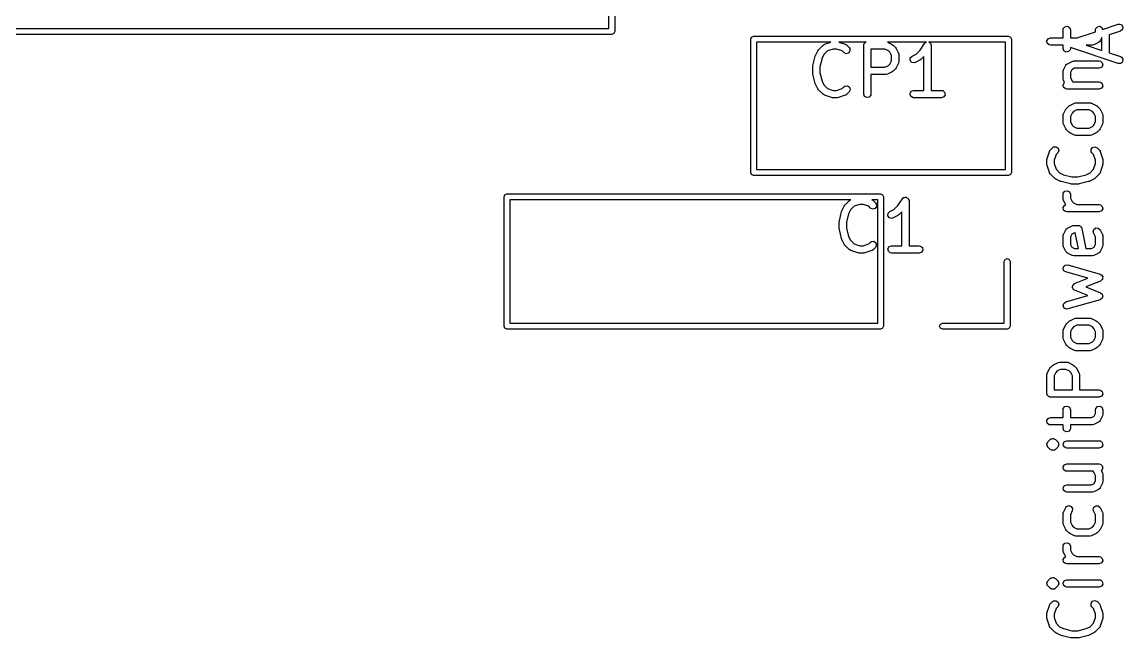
# Model space of a CAD drawing. Extents: x 124.8 to 173.2, y -144.3 to -110.1.
# Drawn here: x 148.08 to 170.71, y -144.29 to -131.63 of the extents above; entities that cross this region are included whole.
import ezdxf

# ---------------------------------------------------------------- set-up
doc = ezdxf.new("R2010")
doc.units = 0
doc.layers.add('BLACK', color=7, linetype='CONTINUOUS')

msp = doc.modelspace()

# ---------------------------------------------------------------- linework, layer by layer
at = {"layer": 'BLACK', "linetype": 'CONTINUOUS'}
for p, q in [((160.14, -131.76), (160.14, -112.08)), ((160.26, -112.02), (160.26, -131.82)), ((170.288, -131.777), (170.609, -131.671)), ((170.609, -131.671), (170.634, -131.667)), ((170.634, -131.667), (170.682, -131.686)), ((170.682, -131.686), (170.707, -131.731)), ((160.2, -131.88), (144.6, -131.88)), ((144.66, -131.76), (160.14, -131.76)), ((160.242, -131.862), (160.2, -131.88)), ((160.26, -131.82), (160.242, -131.862)), ((163.073, -131.938), (163.115, -131.92)), ((163.115, -131.92), (168.355, -131.92)), ((168.355, -131.92), (168.397, -131.938)), ((169.476, -131.788), (169.48, -131.762)), ((169.476, -131.951), (169.476, -131.788)), ((169.48, -131.762), (169.513, -131.723)), ((169.513, -131.723), (169.564, -131.714)), ((169.564, -131.714), (169.608, -131.74)), ((169.608, -131.74), (169.626, -131.788)), ((169.626, -131.788), (169.626, -131.951)), ((169.767, -131.951), (170.142, -131.826)), ((170.142, -131.788), (170.147, -131.762)), ((170.142, -131.826), (170.142, -131.788)), ((170.147, -131.762), (170.18, -131.723)), ((170.18, -131.723), (170.23, -131.714)), ((170.23, -131.714), (170.275, -131.74)), ((170.275, -131.74), (170.288, -131.777)), ((170.656, -131.813), (170.422, -131.891)), ((170.422, -131.891), (170.422, -132.259)), ((170.696, -131.781), (170.656, -131.813)), ((170.707, -131.731), (170.696, -131.781)), ((163.055, -131.98), (163.073, -131.938)), ((163.055, -134.72), (163.055, -131.98)), ((164.703, -132.04), (163.175, -132.04)), ((163.175, -132.04), (163.175, -134.66)), ((164.447, -132.197), (164.542, -132.102)), ((164.542, -132.102), (164.563, -132.087)), ((164.563, -132.087), (164.568, -132.087)), ((164.568, -132.087), (164.571, -132.084)), ((164.571, -132.084), (164.703, -132.04)), ((165.428, -132.04), (164.868, -132.04)), ((164.868, -132.04), (165, -132.084)), ((165, -132.084), (165.022, -132.096)), ((165.022, -132.096), (165.025, -132.1)), ((165.025, -132.1), (165.029, -132.102)), ((165.029, -132.102), (165.076, -132.15)), ((165.076, -132.15), (165.091, -132.171)), ((165.377, -132.107), (165.379, -132.098)), ((165.377, -133.107), (165.377, -132.107)), ((165.378, -132.094), (165.38, -132.091)), ((165.379, -132.098), (165.378, -132.094)), ((165.38, -132.091), (165.382, -132.082)), ((165.382, -132.082), (165.394, -132.067)), ((165.394, -132.067), (165.404, -132.05)), ((165.404, -132.05), (165.41, -132.048)), ((165.41, -132.048), (165.415, -132.042)), ((165.415, -132.042), (165.428, -132.04)), ((166.666, -132.04), (165.864, -132.04)), ((165.864, -132.04), (165.867, -132.04)), ((165.867, -132.04), (165.962, -132.088)), ((165.962, -132.088), (165.98, -132.101)), ((165.98, -132.101), (165.981, -132.102)), ((165.981, -132.102), (166.029, -132.15)), ((166.029, -132.15), (166.042, -132.168)), ((166.537, -132.202), (166.628, -132.066)), ((166.628, -132.066), (166.646, -132.047)), ((166.646, -132.047), (166.65, -132.046)), ((166.65, -132.046), (166.653, -132.042)), ((166.653, -132.042), (166.666, -132.04)), ((166.714, -132.04), (166.722, -132.044)), ((168.295, -132.04), (166.714, -132.04)), ((166.722, -132.044), (166.742, -132.053)), ((166.742, -132.053), (166.744, -132.057)), ((166.744, -132.057), (166.748, -132.059)), ((166.748, -132.059), (166.755, -132.08)), ((166.755, -132.08), (166.765, -132.099)), ((166.765, -132.099), (166.764, -132.103)), ((166.764, -132.103), (166.765, -132.107)), ((166.765, -132.107), (166.765, -133.032)), ((168.295, -134.66), (168.295, -132.04)), ((168.397, -131.938), (168.415, -131.98)), ((168.415, -131.98), (168.415, -134.72)), ((169.144, -132.013), (169.169, -131.969)), ((169.152, -132.064), (169.144, -132.013)), ((169.192, -132.097), (169.152, -132.064)), ((169.169, -131.969), (169.217, -131.951)), ((169.217, -132.101), (169.192, -132.097)), ((169.217, -131.951), (169.476, -131.951)), ((169.476, -132.101), (169.217, -132.101)), ((169.476, -132.169), (169.476, -132.101)), ((169.626, -131.951), (169.767, -131.951)), ((170.609, -132.479), (169.626, -132.152)), ((169.626, -132.152), (169.626, -132.169)), ((170.075, -132.101), (169.948, -132.101)), ((169.948, -132.101), (170.272, -132.209)), ((170.079, -132.1), (170.075, -132.101)), ((170.083, -132.101), (170.079, -132.1)), ((170.108, -132.093), (170.083, -132.101)), ((170.203, -132.046), (170.108, -132.093)), ((170.211, -132.037), (170.203, -132.046)), ((170.221, -132.033), (170.211, -132.037)), ((170.237, -132.012), (170.221, -132.033)), ((170.272, -131.942), (170.237, -132.012)), ((170.272, -132.209), (170.272, -131.942)), ((164.332, -132.518), (164.379, -132.327)), ((164.379, -132.327), (164.385, -132.315)), ((164.385, -132.312), (164.433, -132.217)), ((164.385, -132.315), (164.385, -132.312)), ((164.433, -132.217), (164.446, -132.199)), ((164.446, -132.199), (164.447, -132.197)), ((164.523, -132.372), (164.479, -132.545)), ((164.561, -132.295), (164.523, -132.372)), ((164.635, -132.221), (164.561, -132.295)), ((164.75, -132.182), (164.635, -132.221)), ((164.821, -132.182), (164.75, -132.182)), ((164.935, -132.221), (164.821, -132.182)), ((164.97, -132.256), (164.935, -132.221)), ((165.017, -132.277), (164.97, -132.256)), ((165.066, -132.264), (165.017, -132.277)), ((165.096, -132.222), (165.066, -132.264)), ((165.091, -132.171), (165.096, -132.222)), ((165.527, -132.182), (165.527, -132.556)), ((165.815, -132.182), (165.527, -132.182)), ((165.884, -132.217), (165.815, -132.182)), ((165.914, -132.247), (165.884, -132.217)), ((165.948, -132.316), (165.914, -132.247)), ((165.948, -132.423), (165.948, -132.316)), ((166.042, -132.168), (166.043, -132.169)), ((166.043, -132.169), (166.091, -132.264)), ((166.091, -132.264), (166.098, -132.289)), ((166.098, -132.289), (166.097, -132.294)), ((166.097, -132.294), (166.098, -132.298)), ((166.098, -132.298), (166.098, -132.441)), ((166.333, -132.414), (166.336, -132.363)), ((166.336, -132.363), (166.371, -132.326)), ((166.371, -132.326), (166.455, -132.284)), ((166.455, -132.284), (166.537, -132.202)), ((166.615, -132.336), (166.553, -132.399)), ((166.615, -133.032), (166.615, -132.336)), ((169.493, -132.217), (169.476, -132.169)), ((169.538, -132.243), (169.493, -132.217)), ((169.588, -132.234), (169.538, -132.243)), ((169.621, -132.195), (169.588, -132.234)), ((169.626, -132.169), (169.621, -132.195)), ((170.422, -132.259), (170.656, -132.337)), ((170.656, -132.337), (170.679, -132.35)), ((170.679, -132.35), (170.706, -132.393)), ((164.329, -132.536), (164.332, -132.521)), ((164.329, -132.679), (164.329, -132.536)), ((164.332, -132.521), (164.332, -132.518)), ((164.479, -132.545), (164.479, -132.67)), ((165.527, -132.556), (165.815, -132.556)), ((165.815, -132.556), (165.884, -132.522)), ((165.884, -132.522), (165.914, -132.492)), ((165.914, -132.492), (165.948, -132.423)), ((166.029, -132.589), (165.981, -132.637)), ((166.03, -132.588), (166.029, -132.589)), ((166.043, -132.569), (166.03, -132.588)), ((166.091, -132.474), (166.043, -132.569)), ((166.094, -132.466), (166.091, -132.47)), ((166.091, -132.47), (166.091, -132.474)), ((166.098, -132.441), (166.094, -132.466)), ((166.363, -132.456), (166.333, -132.414)), ((166.413, -132.468), (166.363, -132.456)), ((166.438, -132.46), (166.413, -132.468)), ((166.533, -132.413), (166.438, -132.46)), ((166.534, -132.411), (166.533, -132.413)), ((166.553, -132.399), (166.534, -132.411)), ((169.484, -132.612), (169.531, -132.516)), ((169.531, -132.516), (169.547, -132.496)), ((169.547, -132.496), (169.557, -132.491)), ((169.557, -132.491), (169.565, -132.483)), ((169.565, -132.483), (169.66, -132.435)), ((169.654, -132.606), (169.626, -132.663)), ((169.711, -132.577), (169.654, -132.606)), ((169.66, -132.435), (169.685, -132.428)), ((169.685, -132.428), (169.689, -132.429)), ((169.689, -132.429), (169.694, -132.427)), ((169.694, -132.427), (170.217, -132.427)), ((170.217, -132.577), (169.711, -132.577)), ((170.217, -132.427), (170.243, -132.432)), ((170.266, -132.56), (170.217, -132.577)), ((170.243, -132.432), (170.282, -132.465)), ((170.291, -132.515), (170.266, -132.56)), ((170.282, -132.465), (170.291, -132.515)), ((170.66, -132.478), (170.609, -132.479)), ((170.698, -132.444), (170.66, -132.478)), ((170.706, -132.393), (170.698, -132.444)), ((164.331, -132.682), (164.329, -132.679)), ((164.332, -132.697), (164.331, -132.682)), ((164.379, -132.887), (164.332, -132.697)), ((164.479, -132.67), (164.523, -132.843)), ((165.833, -132.706), (165.527, -132.706)), ((165.527, -132.706), (165.527, -133.107)), ((165.837, -132.705), (165.833, -132.706)), ((165.842, -132.706), (165.837, -132.705)), ((165.867, -132.698), (165.842, -132.706)), ((165.962, -132.651), (165.867, -132.698)), ((165.963, -132.649), (165.962, -132.651)), ((165.981, -132.637), (165.963, -132.649)), ((169.476, -132.645), (169.48, -132.62)), ((169.476, -132.788), (169.476, -132.645)), ((169.477, -132.792), (169.476, -132.788)), ((169.476, -132.797), (169.477, -132.792)), ((169.484, -132.822), (169.476, -132.797)), ((169.48, -132.62), (169.483, -132.616)), ((169.483, -132.616), (169.484, -132.612)), ((169.508, -132.871), (169.484, -132.822)), ((169.626, -132.663), (169.626, -132.77)), ((169.626, -132.77), (169.66, -132.839)), ((164.381, -132.89), (164.379, -132.887)), ((164.385, -132.903), (164.381, -132.89)), ((164.433, -132.998), (164.385, -132.903)), ((164.434, -132.999), (164.433, -132.998)), ((164.447, -133.018), (164.434, -132.999)), ((164.542, -133.113), (164.447, -133.018)), ((164.523, -132.843), (164.561, -132.92)), ((164.561, -132.92), (164.635, -132.994)), ((164.635, -132.994), (164.75, -133.032)), ((164.75, -133.032), (164.821, -133.032)), ((164.821, -133.032), (164.935, -132.994)), ((164.935, -132.994), (164.97, -132.959)), ((164.97, -132.959), (164.992, -132.944)), ((164.992, -132.944), (165.043, -132.94)), ((165.043, -132.94), (165.085, -132.969)), ((165.098, -133.019), (165.076, -133.065)), ((165.085, -132.969), (165.098, -133.019)), ((166.331, -133.094), (166.356, -133.05)), ((166.356, -133.05), (166.404, -133.032)), ((166.404, -133.032), (166.615, -133.032)), ((166.765, -133.032), (166.976, -133.032)), ((166.976, -133.032), (167.001, -133.037)), ((167.001, -133.037), (167.041, -133.07)), ((169.477, -132.918), (169.503, -132.873)), ((169.486, -132.968), (169.477, -132.918)), ((169.525, -133.001), (169.486, -132.968)), ((169.503, -132.873), (169.508, -132.871)), ((169.551, -133.006), (169.525, -133.001)), ((170.217, -133.006), (169.551, -133.006)), ((169.66, -132.839), (169.677, -132.856)), ((169.677, -132.856), (170.217, -132.856)), ((170.217, -132.856), (170.243, -132.86)), ((170.266, -132.988), (170.217, -133.006)), ((170.243, -132.86), (170.282, -132.893)), ((170.291, -132.944), (170.266, -132.988)), ((170.282, -132.893), (170.291, -132.944)), ((164.546, -133.115), (164.542, -133.113)), ((164.548, -133.119), (164.546, -133.115)), ((164.571, -133.131), (164.548, -133.119)), ((164.714, -133.179), (164.571, -133.131)), ((164.716, -133.178), (164.714, -133.179)), ((164.738, -133.182), (164.716, -133.178)), ((164.833, -133.182), (164.738, -133.182)), ((164.835, -133.182), (164.833, -133.182)), ((164.857, -133.179), (164.835, -133.182)), ((165, -133.131), (164.857, -133.179)), ((165.003, -133.128), (165, -133.131)), ((165.008, -133.128), (165.003, -133.128)), ((165.029, -133.113), (165.008, -133.128)), ((165.076, -133.065), (165.029, -133.113)), ((165.395, -133.156), (165.377, -133.107)), ((165.439, -133.181), (165.395, -133.156)), ((165.49, -133.172), (165.439, -133.181)), ((165.522, -133.133), (165.49, -133.172)), ((165.527, -133.107), (165.522, -133.133)), ((166.339, -133.145), (166.331, -133.094)), ((166.379, -133.178), (166.339, -133.145)), ((166.404, -133.182), (166.379, -133.178)), ((166.976, -133.182), (166.404, -133.182)), ((167.024, -133.165), (166.976, -133.182)), ((167.05, -133.12), (167.024, -133.165)), ((167.041, -133.07), (167.05, -133.12)), ((169.708, -133.292), (169.733, -133.285)), ((169.733, -133.285), (169.737, -133.286)), ((169.737, -133.286), (169.741, -133.285)), ((169.741, -133.285), (170.027, -133.285)), ((170.027, -133.285), (170.053, -133.289)), ((169.484, -133.516), (169.531, -133.421)), ((169.531, -133.421), (169.545, -133.403)), ((169.545, -133.402), (169.593, -133.354)), ((169.545, -133.403), (169.545, -133.402)), ((169.593, -133.354), (169.611, -133.341)), ((169.611, -133.341), (169.612, -133.34)), ((169.612, -133.34), (169.708, -133.292)), ((169.66, -133.499), (169.626, -133.568)), ((169.69, -133.469), (169.66, -133.499)), ((169.759, -133.435), (169.69, -133.469)), ((170.009, -133.435), (169.759, -133.435)), ((170.078, -133.469), (170.009, -133.435)), ((170.053, -133.289), (170.056, -133.292)), ((170.056, -133.292), (170.06, -133.292)), ((170.06, -133.292), (170.156, -133.34)), ((170.108, -133.499), (170.078, -133.469)), ((170.142, -133.568), (170.108, -133.499)), ((170.156, -133.34), (170.174, -133.353)), ((170.174, -133.353), (170.175, -133.354)), ((170.175, -133.354), (170.223, -133.402)), ((170.223, -133.402), (170.236, -133.42)), ((170.236, -133.42), (170.237, -133.421)), ((170.237, -133.421), (170.284, -133.516)), ((169.476, -133.55), (169.48, -133.524)), ((169.476, -133.693), (169.476, -133.55)), ((169.477, -133.697), (169.476, -133.693)), ((169.476, -133.701), (169.477, -133.697)), ((169.484, -133.726), (169.476, -133.701)), ((169.48, -133.524), (169.483, -133.521)), ((169.483, -133.521), (169.484, -133.516)), ((169.531, -133.822), (169.484, -133.726)), ((169.626, -133.568), (169.626, -133.675)), ((169.626, -133.675), (169.66, -133.744)), ((170.108, -133.744), (170.142, -133.675)), ((170.142, -133.675), (170.142, -133.568)), ((170.284, -133.726), (170.237, -133.822)), ((170.284, -133.516), (170.292, -133.541)), ((170.285, -133.722), (170.284, -133.726)), ((170.288, -133.719), (170.285, -133.722)), ((170.292, -133.693), (170.288, -133.719)), ((170.292, -133.541), (170.291, -133.546)), ((170.291, -133.546), (170.292, -133.55)), ((170.292, -133.55), (170.292, -133.693)), ((169.532, -133.823), (169.531, -133.822)), ((169.545, -133.841), (169.532, -133.823)), ((169.593, -133.889), (169.545, -133.841)), ((169.594, -133.889), (169.593, -133.889)), ((169.612, -133.903), (169.594, -133.889)), ((169.708, -133.95), (169.612, -133.903)), ((169.66, -133.744), (169.69, -133.774)), ((169.69, -133.774), (169.759, -133.808)), ((169.712, -133.951), (169.708, -133.95)), ((169.716, -133.954), (169.712, -133.951)), ((169.741, -133.958), (169.716, -133.954)), ((170.027, -133.958), (169.741, -133.958)), ((169.759, -133.808), (170.009, -133.808)), ((170.009, -133.808), (170.078, -133.774)), ((170.031, -133.957), (170.027, -133.958)), ((170.035, -133.958), (170.031, -133.957)), ((170.06, -133.95), (170.035, -133.958)), ((170.156, -133.903), (170.06, -133.95)), ((170.078, -133.774), (170.108, -133.744)), ((170.157, -133.902), (170.156, -133.903)), ((170.175, -133.889), (170.157, -133.902)), ((170.223, -133.841), (170.175, -133.889)), ((170.237, -133.822), (170.223, -133.84)), ((170.223, -133.84), (170.223, -133.841)), ((169.281, -134.196), (169.332, -134.192)), ((169.332, -134.192), (169.374, -134.221)), ((170.079, -134.203), (170.129, -134.19)), ((170.129, -134.19), (170.175, -134.211)), ((169.146, -134.431), (169.194, -134.288)), ((169.194, -134.288), (169.206, -134.265)), ((169.206, -134.265), (169.21, -134.263)), ((169.21, -134.263), (169.212, -134.259)), ((169.212, -134.259), (169.26, -134.211)), ((169.26, -134.211), (169.281, -134.196)), ((169.331, -134.352), (169.292, -134.467)), ((169.366, -134.317), (169.331, -134.352)), ((169.387, -134.271), (169.366, -134.317)), ((169.374, -134.221), (169.387, -134.271)), ((170.05, -134.245), (170.079, -134.203)), ((170.054, -134.296), (170.05, -134.245)), ((170.069, -134.317), (170.054, -134.296)), ((170.104, -134.352), (170.069, -134.317)), ((170.142, -134.467), (170.104, -134.352)), ((170.175, -134.211), (170.223, -134.259)), ((170.223, -134.259), (170.238, -134.28)), ((170.238, -134.28), (170.238, -134.285)), ((170.238, -134.285), (170.241, -134.288)), ((170.241, -134.288), (170.289, -134.431)), ((169.142, -134.455), (169.146, -134.433)), ((169.142, -134.55), (169.142, -134.455)), ((169.143, -134.552), (169.142, -134.55)), ((169.146, -134.574), (169.143, -134.552)), ((169.146, -134.433), (169.146, -134.431)), ((169.194, -134.717), (169.146, -134.574)), ((169.292, -134.467), (169.292, -134.538)), ((169.292, -134.538), (169.331, -134.652)), ((170.104, -134.652), (170.142, -134.538)), ((170.142, -134.538), (170.142, -134.467)), ((170.289, -134.574), (170.241, -134.717)), ((170.292, -134.55), (170.288, -134.572)), ((170.288, -134.572), (170.289, -134.574)), ((170.289, -134.431), (170.292, -134.453)), ((170.292, -134.453), (170.292, -134.455)), ((170.292, -134.455), (170.292, -134.55)), ((163.073, -134.762), (163.055, -134.72)), ((163.115, -134.78), (163.073, -134.762)), ((168.355, -134.78), (163.115, -134.78)), ((163.175, -134.66), (168.295, -134.66)), ((168.397, -134.762), (168.355, -134.78)), ((168.415, -134.72), (168.397, -134.762)), ((169.197, -134.72), (169.194, -134.717)), ((169.197, -134.725), (169.197, -134.72)), ((169.212, -134.746), (169.197, -134.725)), ((169.307, -134.841), (169.212, -134.746)), ((169.309, -134.842), (169.307, -134.841)), ((169.327, -134.855), (169.309, -134.842)), ((169.422, -134.903), (169.327, -134.855)), ((169.331, -134.652), (169.405, -134.726)), ((169.405, -134.726), (169.482, -134.765)), ((169.482, -134.765), (169.655, -134.808)), ((169.655, -134.808), (169.78, -134.808)), ((169.78, -134.808), (169.953, -134.765)), ((169.953, -134.765), (170.03, -134.726)), ((170.108, -134.855), (170.013, -134.903)), ((170.03, -134.726), (170.104, -134.652)), ((170.109, -134.854), (170.108, -134.855)), ((170.128, -134.841), (170.109, -134.854)), ((170.223, -134.746), (170.128, -134.841)), ((170.225, -134.742), (170.223, -134.746)), ((170.229, -134.739), (170.225, -134.742)), ((170.241, -134.717), (170.229, -134.739)), ((169.425, -134.903), (169.422, -134.903)), ((169.437, -134.908), (169.425, -134.903)), ((169.628, -134.956), (169.437, -134.908)), ((169.513, -135.104), (169.564, -135.095)), ((169.564, -135.095), (169.608, -135.121)), ((169.631, -134.956), (169.628, -134.956)), ((169.646, -134.958), (169.631, -134.956)), ((169.789, -134.958), (169.646, -134.958)), ((169.792, -134.957), (169.789, -134.958)), ((169.807, -134.956), (169.792, -134.957)), ((169.997, -134.908), (169.807, -134.956)), ((170, -134.906), (169.997, -134.908)), ((170.013, -134.903), (170, -134.906)), ((157.985, -135.22), (158.003, -135.178)), ((157.985, -137.88), (157.985, -135.22)), ((158.003, -135.178), (158.045, -135.16)), ((158.045, -135.16), (165.725, -135.16)), ((165.115, -135.28), (158.105, -135.28)), ((158.105, -135.28), (158.105, -137.82)), ((164.991, -135.392), (165.087, -135.297)), ((165.087, -135.297), (165.108, -135.282)), ((165.108, -135.282), (165.113, -135.282)), ((165.113, -135.282), (165.115, -135.28)), ((165.547, -135.28), (165.567, -135.291)), ((165.665, -135.28), (165.547, -135.28)), ((165.567, -135.291), (165.57, -135.295)), ((165.57, -135.295), (165.574, -135.297)), ((165.574, -135.297), (165.621, -135.345)), ((165.665, -137.82), (165.665, -135.28)), ((165.725, -135.16), (165.767, -135.178)), ((165.767, -135.178), (165.785, -135.22)), ((165.785, -135.22), (165.785, -137.88)), ((166.081, -135.397), (166.173, -135.261)), ((166.173, -135.261), (166.191, -135.242)), ((166.191, -135.242), (166.195, -135.241)), ((166.195, -135.241), (166.197, -135.237)), ((166.197, -135.237), (166.219, -135.234)), ((166.219, -135.234), (166.24, -135.228)), ((166.24, -135.228), (166.244, -135.229)), ((166.244, -135.229), (166.248, -135.229)), ((166.248, -135.229), (166.267, -135.239)), ((166.267, -135.239), (166.287, -135.248)), ((166.287, -135.248), (166.289, -135.252)), ((166.289, -135.252), (166.292, -135.254)), ((166.292, -135.254), (166.3, -135.275)), ((166.3, -135.275), (166.31, -135.294)), ((166.31, -135.294), (166.309, -135.298)), ((166.309, -135.298), (166.31, -135.302)), ((166.31, -135.302), (166.31, -136.227)), ((169.476, -135.169), (169.48, -135.143)), ((169.476, -135.264), (169.476, -135.169)), ((169.477, -135.268), (169.476, -135.264)), ((169.476, -135.273), (169.477, -135.268)), ((169.484, -135.298), (169.476, -135.273)), ((169.48, -135.143), (169.513, -135.104)), ((169.529, -135.388), (169.484, -135.298)), ((169.608, -135.121), (169.626, -135.169)), ((169.626, -135.169), (169.626, -135.247)), ((169.626, -135.247), (169.66, -135.315)), ((169.66, -135.315), (169.69, -135.346)), ((164.877, -135.713), (164.924, -135.522)), ((164.924, -135.522), (164.929, -135.51)), ((164.929, -135.51), (164.93, -135.507)), ((164.93, -135.507), (164.977, -135.412)), ((164.977, -135.412), (164.991, -135.394)), ((164.991, -135.394), (164.991, -135.392)), ((165.106, -135.49), (165.068, -135.567)), ((165.18, -135.416), (165.106, -135.49)), ((165.295, -135.377), (165.18, -135.416)), ((165.366, -135.377), (165.295, -135.377)), ((165.48, -135.416), (165.366, -135.377)), ((165.515, -135.451), (165.48, -135.416)), ((165.562, -135.472), (165.515, -135.451)), ((165.611, -135.459), (165.562, -135.472)), ((165.641, -135.417), (165.611, -135.459)), ((165.621, -135.345), (165.636, -135.366)), ((165.636, -135.366), (165.641, -135.417)), ((165.88, -135.558), (165.916, -135.521)), ((165.916, -135.521), (166, -135.479)), ((166, -135.479), (166.081, -135.397)), ((166.16, -135.531), (166.098, -135.594)), ((166.16, -136.227), (166.16, -135.531)), ((169.477, -135.442), (169.503, -135.397)), ((169.486, -135.492), (169.477, -135.442)), ((169.525, -135.525), (169.486, -135.492)), ((169.503, -135.397), (169.529, -135.388)), ((169.551, -135.53), (169.525, -135.525)), ((170.217, -135.53), (169.551, -135.53)), ((169.69, -135.346), (169.759, -135.38)), ((169.759, -135.38), (170.217, -135.38)), ((170.217, -135.38), (170.243, -135.384)), ((170.266, -135.512), (170.217, -135.53)), ((170.243, -135.384), (170.282, -135.417)), ((170.291, -135.468), (170.266, -135.512)), ((170.282, -135.417), (170.291, -135.468)), ((164.874, -135.731), (164.877, -135.716)), ((164.874, -135.874), (164.874, -135.731)), ((164.877, -135.716), (164.877, -135.713)), ((165.068, -135.567), (165.024, -135.74)), ((165.024, -135.74), (165.024, -135.865)), ((165.877, -135.609), (165.88, -135.558)), ((165.908, -135.651), (165.877, -135.609)), ((165.958, -135.663), (165.908, -135.651)), ((165.983, -135.655), (165.958, -135.663)), ((166.078, -135.608), (165.983, -135.655)), ((166.079, -135.606), (166.078, -135.608)), ((166.098, -135.594), (166.079, -135.606)), ((164.875, -135.877), (164.874, -135.874)), ((164.877, -135.892), (164.875, -135.877)), ((164.924, -136.082), (164.877, -135.892)), ((165.024, -135.865), (165.068, -136.038)), ((169.476, -136.026), (169.48, -136.001)), ((169.48, -136.001), (169.483, -135.997)), ((169.483, -135.997), (169.484, -135.993)), ((169.484, -135.993), (169.531, -135.897)), ((169.531, -135.897), (169.547, -135.876)), ((169.547, -135.876), (169.557, -135.872)), ((169.557, -135.872), (169.565, -135.864)), ((169.565, -135.864), (169.66, -135.816)), ((169.654, -135.987), (169.626, -136.044)), ((169.711, -135.958), (169.654, -135.987)), ((169.66, -135.816), (169.685, -135.809)), ((169.685, -135.809), (169.689, -135.81)), ((169.689, -135.81), (169.694, -135.808)), ((169.694, -135.808), (169.789, -135.808)), ((169.727, -135.958), (169.711, -135.958)), ((169.793, -136.285), (169.727, -135.958)), ((169.789, -135.808), (169.814, -135.813)), ((169.814, -135.813), (169.824, -135.821)), ((169.824, -135.821), (169.836, -135.825)), ((169.836, -135.825), (169.843, -135.837)), ((169.843, -135.837), (169.854, -135.846)), ((169.854, -135.846), (169.856, -135.858)), ((169.856, -135.858), (169.862, -135.869)), ((169.862, -135.869), (169.946, -136.285)), ((170.095, -135.94), (170.107, -135.89)), ((170.103, -135.964), (170.095, -135.94)), ((170.142, -136.044), (170.103, -135.964)), ((170.107, -135.89), (170.148, -135.859)), ((170.148, -135.859), (170.2, -135.862)), ((170.2, -135.862), (170.237, -135.897)), ((170.237, -135.897), (170.284, -135.993)), ((170.284, -135.993), (170.292, -136.018)), ((164.926, -136.085), (164.924, -136.082)), ((164.93, -136.098), (164.926, -136.085)), ((164.977, -136.193), (164.93, -136.098)), ((164.979, -136.194), (164.977, -136.193)), ((164.991, -136.213), (164.979, -136.194)), ((165.087, -136.308), (164.991, -136.213)), ((165.068, -136.038), (165.106, -136.115)), ((165.106, -136.115), (165.18, -136.189)), ((165.18, -136.189), (165.295, -136.227)), ((165.295, -136.227), (165.366, -136.227)), ((165.366, -136.227), (165.48, -136.189)), ((165.48, -136.189), (165.515, -136.154)), ((165.515, -136.154), (165.537, -136.139)), ((165.537, -136.139), (165.588, -136.135)), ((165.588, -136.135), (165.63, -136.164)), ((165.643, -136.214), (165.621, -136.26)), ((165.63, -136.164), (165.643, -136.214)), ((165.901, -136.245), (165.949, -136.227)), ((165.949, -136.227), (166.16, -136.227)), ((166.31, -136.227), (166.521, -136.227)), ((166.521, -136.227), (166.546, -136.232)), ((169.476, -136.217), (169.476, -136.026)), ((169.477, -136.221), (169.476, -136.217)), ((169.476, -136.225), (169.477, -136.221)), ((169.484, -136.25), (169.476, -136.225)), ((169.626, -136.044), (169.626, -136.199)), ((169.626, -136.199), (169.654, -136.256)), ((170.114, -136.256), (170.142, -136.199)), ((170.142, -136.199), (170.142, -136.044)), ((170.292, -136.217), (170.288, -136.242)), ((170.292, -136.018), (170.291, -136.022)), ((170.291, -136.022), (170.292, -136.026)), ((170.292, -136.026), (170.292, -136.217)), ((165.091, -136.31), (165.087, -136.308)), ((165.093, -136.314), (165.091, -136.31)), ((165.116, -136.326), (165.093, -136.314)), ((165.259, -136.374), (165.116, -136.326)), ((165.261, -136.373), (165.259, -136.374)), ((165.283, -136.377), (165.261, -136.373)), ((165.378, -136.377), (165.283, -136.377)), ((165.379, -136.377), (165.378, -136.377)), ((165.402, -136.374), (165.379, -136.377)), ((165.544, -136.326), (165.402, -136.374)), ((165.548, -136.323), (165.544, -136.326)), ((165.552, -136.323), (165.548, -136.323)), ((165.574, -136.308), (165.552, -136.323)), ((165.621, -136.26), (165.574, -136.308)), ((165.875, -136.289), (165.901, -136.245)), ((165.884, -136.34), (165.875, -136.289)), ((165.924, -136.373), (165.884, -136.34)), ((165.949, -136.377), (165.924, -136.373)), ((166.521, -136.377), (165.949, -136.377)), ((166.569, -136.36), (166.521, -136.377)), ((166.546, -136.232), (166.586, -136.265)), ((166.595, -136.315), (166.569, -136.36)), ((166.586, -136.265), (166.595, -136.315)), ((169.531, -136.345), (169.484, -136.25)), ((169.539, -136.353), (169.531, -136.345)), ((169.544, -136.363), (169.539, -136.353)), ((169.565, -136.379), (169.544, -136.363)), ((169.66, -136.427), (169.565, -136.379)), ((169.654, -136.256), (169.711, -136.285)), ((169.664, -136.427), (169.66, -136.427)), ((169.668, -136.43), (169.664, -136.427)), ((169.694, -136.435), (169.668, -136.43)), ((170.075, -136.435), (169.694, -136.435)), ((169.711, -136.285), (169.793, -136.285)), ((169.946, -136.285), (170.057, -136.285)), ((170.057, -136.285), (170.114, -136.256)), ((170.079, -136.433), (170.075, -136.435)), ((170.083, -136.434), (170.079, -136.433)), ((170.108, -136.427), (170.083, -136.434)), ((170.203, -136.379), (170.108, -136.427)), ((170.211, -136.371), (170.203, -136.379)), ((170.221, -136.366), (170.211, -136.371)), ((170.237, -136.345), (170.221, -136.366)), ((170.284, -136.25), (170.237, -136.345)), ((170.285, -136.246), (170.284, -136.25)), ((170.288, -136.242), (170.285, -136.246)), ((168.265, -136.55), (168.283, -136.508)), ((168.265, -137.82), (168.265, -136.55)), ((168.283, -136.508), (168.325, -136.49)), ((168.325, -136.49), (168.367, -136.508)), ((168.367, -136.508), (168.385, -136.55)), ((168.385, -136.55), (168.385, -137.88)), ((169.478, -136.711), (169.483, -136.66)), ((169.483, -136.66), (169.52, -136.624)), ((169.52, -136.624), (169.571, -136.621)), ((169.571, -136.621), (170.238, -136.811)), ((169.507, -136.754), (169.478, -136.711)), ((169.53, -136.765), (169.507, -136.754)), ((169.986, -136.895), (169.53, -136.765)), ((169.713, -137.004), (169.986, -136.895)), ((170.238, -136.811), (170.261, -136.823)), ((170.261, -136.823), (170.262, -136.824)), ((170.262, -136.824), (170.264, -136.824)), ((170.264, -136.824), (170.277, -136.845)), ((170.277, -136.845), (170.29, -136.865)), ((170.287, -136.892), (170.285, -136.916)), ((170.291, -136.868), (170.287, -136.892)), ((170.29, -136.865), (170.29, -136.867)), ((170.29, -136.867), (170.291, -136.868)), ((169.667, -137.085), (169.672, -137.062)), ((169.668, -137.087), (169.667, -137.085)), ((169.668, -137.089), (169.668, -137.087)), ((169.68, -137.109), (169.668, -137.089)), ((169.672, -137.062), (169.675, -137.038)), ((169.675, -137.038), (169.677, -137.037)), ((169.677, -137.034), (169.696, -137.02)), ((169.677, -137.037), (169.677, -137.034)), ((169.691, -137.13), (169.68, -137.109)), ((169.694, -137.131), (169.691, -137.13)), ((169.695, -137.133), (169.694, -137.131)), ((169.698, -137.134), (169.695, -137.133)), ((169.696, -137.02), (169.713, -137.004)), ((169.713, -137.143), (169.698, -137.134)), ((170.245, -136.953), (169.943, -137.074)), ((169.943, -137.074), (170.245, -137.195)), ((170.246, -136.952), (170.245, -136.953)), ((170.248, -136.952), (170.246, -136.952)), ((170.265, -136.935), (170.248, -136.952)), ((170.283, -136.919), (170.265, -136.935)), ((170.284, -136.917), (170.283, -136.919)), ((170.285, -136.916), (170.284, -136.917)), ((169.53, -137.383), (169.986, -137.252)), ((170.238, -137.336), (169.571, -137.527)), ((169.986, -137.252), (169.713, -137.143)), ((170.239, -137.335), (170.238, -137.336)), ((170.241, -137.336), (170.239, -137.335)), ((170.26, -137.321), (170.241, -137.336)), ((170.245, -137.195), (170.267, -137.208)), ((170.28, -137.306), (170.26, -137.321)), ((170.267, -137.208), (170.268, -137.21)), ((170.268, -137.21), (170.27, -137.21)), ((170.27, -137.21), (170.28, -137.232)), ((170.28, -137.232), (170.292, -137.254)), ((170.281, -137.304), (170.28, -137.305)), ((170.28, -137.305), (170.28, -137.306)), ((170.286, -137.28), (170.281, -137.304)), ((170.292, -137.257), (170.286, -137.28)), ((170.292, -137.254), (170.291, -137.255)), ((170.291, -137.255), (170.292, -137.257)), ((169.476, -137.463), (169.489, -137.413)), ((169.499, -137.509), (169.476, -137.463)), ((169.489, -137.413), (169.53, -137.383)), ((169.545, -137.53), (169.499, -137.509)), ((169.571, -137.527), (169.545, -137.53)), ((169.545, -137.83), (169.593, -137.783)), ((169.593, -137.783), (169.611, -137.77)), ((169.611, -137.77), (169.612, -137.769)), ((169.612, -137.769), (169.708, -137.721)), ((169.708, -137.721), (169.733, -137.714)), ((169.733, -137.714), (169.737, -137.715)), ((169.737, -137.715), (169.741, -137.713)), ((169.741, -137.713), (170.027, -137.713)), ((170.027, -137.713), (170.053, -137.718)), ((170.053, -137.718), (170.056, -137.72)), ((170.056, -137.72), (170.06, -137.721)), ((170.06, -137.721), (170.156, -137.769)), ((170.156, -137.769), (170.174, -137.782)), ((170.174, -137.782), (170.175, -137.783)), ((170.175, -137.783), (170.223, -137.83)), ((158.003, -137.922), (157.985, -137.88)), ((158.045, -137.94), (158.003, -137.922)), ((165.725, -137.94), (158.045, -137.94)), ((158.105, -137.82), (165.665, -137.82)), ((165.767, -137.922), (165.725, -137.94)), ((165.785, -137.88), (165.767, -137.922)), ((166.935, -137.88), (166.953, -137.838)), ((166.953, -137.922), (166.935, -137.88)), ((166.953, -137.838), (166.995, -137.82)), ((166.995, -137.94), (166.953, -137.922)), ((166.995, -137.82), (168.265, -137.82)), ((168.325, -137.94), (166.995, -137.94)), ((168.367, -137.922), (168.325, -137.94)), ((168.385, -137.88), (168.367, -137.922)), ((169.476, -137.979), (169.48, -137.953)), ((169.476, -138.121), (169.476, -137.979)), ((169.48, -137.953), (169.483, -137.949)), ((169.483, -137.949), (169.484, -137.945)), ((169.484, -137.945), (169.531, -137.85)), ((169.531, -137.85), (169.545, -137.832)), ((169.545, -137.832), (169.545, -137.83)), ((169.66, -137.928), (169.626, -137.996)), ((169.626, -137.996), (169.626, -138.104)), ((169.69, -137.897), (169.66, -137.928)), ((169.759, -137.863), (169.69, -137.897)), ((170.009, -137.863), (169.759, -137.863)), ((170.078, -137.897), (170.009, -137.863)), ((170.108, -137.928), (170.078, -137.897)), ((170.142, -137.996), (170.108, -137.928)), ((170.142, -138.104), (170.142, -137.996)), ((170.223, -137.83), (170.236, -137.849)), ((170.236, -137.849), (170.237, -137.85)), ((170.237, -137.85), (170.284, -137.945)), ((170.284, -137.945), (170.292, -137.97)), ((170.292, -137.97), (170.291, -137.974)), ((170.291, -137.974), (170.292, -137.979)), ((170.292, -137.979), (170.292, -138.121)), ((169.477, -138.126), (169.476, -138.121)), ((169.476, -138.13), (169.477, -138.126)), ((169.484, -138.155), (169.476, -138.13)), ((169.531, -138.25), (169.484, -138.155)), ((169.532, -138.251), (169.531, -138.25)), ((169.545, -138.27), (169.532, -138.251)), ((169.626, -138.104), (169.66, -138.172)), ((169.66, -138.172), (169.69, -138.203)), ((169.69, -138.203), (169.759, -138.237)), ((169.759, -138.237), (170.009, -138.237)), ((170.009, -138.237), (170.078, -138.203)), ((170.078, -138.203), (170.108, -138.172)), ((170.108, -138.172), (170.142, -138.104)), ((170.237, -138.25), (170.223, -138.268)), ((170.284, -138.155), (170.237, -138.25)), ((170.285, -138.151), (170.284, -138.155)), ((170.288, -138.147), (170.285, -138.151)), ((170.292, -138.121), (170.288, -138.147)), ((169.593, -138.317), (169.545, -138.27)), ((169.594, -138.318), (169.593, -138.317)), ((169.612, -138.331), (169.594, -138.318)), ((169.708, -138.379), (169.612, -138.331)), ((169.712, -138.379), (169.708, -138.379)), ((169.716, -138.382), (169.712, -138.379)), ((169.741, -138.387), (169.716, -138.382)), ((170.027, -138.387), (169.741, -138.387)), ((170.031, -138.385), (170.027, -138.387)), ((170.035, -138.386), (170.031, -138.385)), ((170.06, -138.379), (170.035, -138.386)), ((170.156, -138.331), (170.06, -138.379)), ((170.157, -138.33), (170.156, -138.331)), ((170.175, -138.317), (170.157, -138.33)), ((170.223, -138.27), (170.175, -138.317)), ((170.223, -138.268), (170.223, -138.27)), ((169.212, -138.735), (169.26, -138.687)), ((169.26, -138.687), (169.278, -138.675)), ((169.278, -138.675), (169.279, -138.673)), ((169.279, -138.673), (169.374, -138.626)), ((169.374, -138.626), (169.399, -138.618)), ((169.399, -138.618), (169.404, -138.619)), ((169.404, -138.619), (169.408, -138.618)), ((169.408, -138.618), (169.551, -138.618)), ((169.551, -138.618), (169.576, -138.622)), ((169.576, -138.622), (169.58, -138.625)), ((169.58, -138.625), (169.584, -138.626)), ((169.584, -138.626), (169.679, -138.673)), ((169.679, -138.673), (169.698, -138.687)), ((169.698, -138.687), (169.699, -138.687)), ((169.699, -138.687), (169.747, -138.735)), ((169.142, -138.883), (169.147, -138.858)), ((169.142, -139.264), (169.142, -138.883)), ((169.147, -138.858), (169.15, -138.854)), ((169.15, -138.85), (169.198, -138.755)), ((169.15, -138.854), (169.15, -138.85)), ((169.198, -138.755), (169.211, -138.737)), ((169.211, -138.737), (169.212, -138.735)), ((169.327, -138.833), (169.292, -138.901)), ((169.292, -138.901), (169.292, -139.189)), ((169.357, -138.802), (169.327, -138.833)), ((169.426, -138.768), (169.357, -138.802)), ((169.533, -138.768), (169.426, -138.768)), ((169.602, -138.802), (169.533, -138.768)), ((169.632, -138.833), (169.602, -138.802)), ((169.666, -138.901), (169.632, -138.833)), ((169.666, -139.189), (169.666, -138.901)), ((169.747, -138.735), (169.759, -138.753)), ((169.759, -138.753), (169.761, -138.755)), ((169.761, -138.755), (169.808, -138.85)), ((169.808, -138.85), (169.816, -138.875)), ((169.816, -138.875), (169.815, -138.879)), ((169.815, -138.879), (169.816, -138.883)), ((169.816, -138.883), (169.816, -139.189)), ((169.149, -139.283), (169.142, -139.264)), ((169.152, -139.302), (169.149, -139.283)), ((169.158, -139.306), (169.152, -139.302)), ((169.16, -139.312), (169.158, -139.306)), ((169.177, -139.322), (169.16, -139.312)), ((169.192, -139.335), (169.177, -139.322)), ((169.201, -139.336), (169.192, -139.335)), ((169.204, -139.338), (169.201, -139.336)), ((169.208, -139.338), (169.204, -139.338)), ((169.217, -139.339), (169.208, -139.338)), ((170.217, -139.339), (169.217, -139.339)), ((169.292, -139.189), (169.666, -139.189)), ((169.816, -139.189), (170.217, -139.189)), ((170.217, -139.189), (170.243, -139.194)), ((170.266, -139.322), (170.217, -139.339)), ((170.243, -139.194), (170.282, -139.227)), ((170.291, -139.277), (170.266, -139.322)), ((170.282, -139.227), (170.291, -139.277)), ((169.476, -139.598), (169.48, -139.572)), ((169.476, -139.761), (169.476, -139.598)), ((169.48, -139.572), (169.513, -139.533)), ((169.513, -139.533), (169.564, -139.524)), ((169.564, -139.524), (169.608, -139.549)), ((169.608, -139.549), (169.626, -139.598)), ((169.626, -139.598), (169.626, -139.761)), ((170.142, -139.598), (170.147, -139.572)), ((170.142, -139.675), (170.142, -139.598)), ((170.147, -139.572), (170.18, -139.533)), ((170.18, -139.533), (170.23, -139.524)), ((170.23, -139.524), (170.275, -139.549)), ((170.275, -139.549), (170.292, -139.598)), ((170.292, -139.598), (170.292, -139.693)), ((169.144, -139.823), (169.169, -139.778)), ((169.152, -139.873), (169.144, -139.823)), ((169.169, -139.778), (169.217, -139.761)), ((169.217, -139.761), (169.476, -139.761)), ((169.626, -139.761), (170.057, -139.761)), ((170.057, -139.761), (170.114, -139.732)), ((170.114, -139.732), (170.142, -139.675)), ((170.211, -139.847), (170.203, -139.855)), ((170.221, -139.843), (170.211, -139.847)), ((170.237, -139.822), (170.221, -139.843)), ((170.284, -139.726), (170.237, -139.822)), ((170.285, -139.722), (170.284, -139.726)), ((170.288, -139.719), (170.285, -139.722)), ((170.292, -139.693), (170.288, -139.719)), ((169.192, -139.906), (169.152, -139.873)), ((169.217, -139.911), (169.192, -139.906)), ((169.476, -139.911), (169.217, -139.911)), ((169.476, -139.979), (169.476, -139.911)), ((169.493, -140.027), (169.476, -139.979)), ((169.538, -140.052), (169.493, -140.027)), ((169.588, -140.044), (169.538, -140.052)), ((169.621, -140.004), (169.588, -140.044)), ((169.626, -139.979), (169.621, -140.004)), ((170.075, -139.911), (169.626, -139.911)), ((169.626, -139.911), (169.626, -139.979)), ((170.079, -139.909), (170.075, -139.911)), ((170.083, -139.91), (170.079, -139.909)), ((170.108, -139.903), (170.083, -139.91)), ((170.203, -139.855), (170.108, -139.903)), ((169.143, -140.305), (169.144, -140.302)), ((169.144, -140.299), (169.145, -140.296)), ((169.144, -140.302), (169.144, -140.299)), ((169.145, -140.292), (169.156, -140.277)), ((169.145, -140.296), (169.145, -140.292)), ((169.156, -140.277), (169.164, -140.259)), ((169.164, -140.259), (169.212, -140.211)), ((169.212, -140.211), (169.22, -140.206)), ((169.22, -140.206), (169.222, -140.203)), ((169.222, -140.203), (169.225, -140.202)), ((169.225, -140.202), (169.233, -140.196)), ((169.233, -140.196), (169.253, -140.195)), ((169.253, -140.195), (169.272, -140.19)), ((169.272, -140.19), (169.278, -140.192)), ((169.278, -140.192), (169.284, -140.192)), ((169.284, -140.192), (169.3, -140.203)), ((169.3, -140.203), (169.318, -140.211)), ((169.318, -140.211), (169.366, -140.259)), ((169.366, -140.259), (169.371, -140.267)), ((169.371, -140.267), (169.374, -140.269)), ((169.374, -140.269), (169.375, -140.272)), ((169.375, -140.272), (169.375, -140.272)), ((169.375, -140.272), (169.378, -140.274)), ((169.378, -140.274), (169.378, -140.276)), ((169.378, -140.276), (169.381, -140.28)), ((169.381, -140.28), (169.382, -140.3)), ((169.382, -140.3), (169.387, -140.318)), ((169.477, -140.299), (169.503, -140.254)), ((169.486, -140.349), (169.477, -140.299)), ((169.503, -140.254), (169.551, -140.237)), ((169.551, -140.237), (170.217, -140.237)), ((170.217, -140.237), (170.243, -140.241)), ((170.243, -140.241), (170.282, -140.274)), ((170.282, -140.274), (170.291, -140.325)), ((169.148, -140.324), (169.143, -140.305)), ((169.149, -140.344), (169.148, -140.324)), ((169.152, -140.347), (169.149, -140.344)), ((169.152, -140.349), (169.152, -140.347)), ((169.155, -140.352), (169.152, -140.349)), ((169.156, -140.355), (169.155, -140.352)), ((169.155, -140.352), (169.155, -140.352)), ((169.159, -140.357), (169.156, -140.355)), ((169.164, -140.365), (169.159, -140.357)), ((169.212, -140.413), (169.164, -140.365)), ((169.23, -140.421), (169.212, -140.413)), ((169.246, -140.432), (169.23, -140.421)), ((169.252, -140.431), (169.246, -140.432)), ((169.258, -140.434), (169.252, -140.431)), ((169.277, -140.429), (169.258, -140.434)), ((169.297, -140.427), (169.277, -140.429)), ((169.305, -140.422), (169.297, -140.427)), ((169.308, -140.421), (169.305, -140.422)), ((169.31, -140.418), (169.308, -140.421)), ((169.318, -140.413), (169.31, -140.418)), ((169.366, -140.365), (169.318, -140.413)), ((169.374, -140.347), (169.366, -140.365)), ((169.385, -140.331), (169.374, -140.347)), ((169.386, -140.325), (169.385, -140.328)), ((169.385, -140.328), (169.385, -140.331)), ((169.387, -140.318), (169.386, -140.322)), ((169.386, -140.322), (169.386, -140.325)), ((169.525, -140.382), (169.486, -140.349)), ((169.551, -140.387), (169.525, -140.382)), ((170.217, -140.387), (169.551, -140.387)), ((170.266, -140.369), (170.217, -140.387)), ((170.291, -140.325), (170.266, -140.369)), ((169.477, -140.775), (169.503, -140.731)), ((169.503, -140.731), (169.551, -140.713)), ((169.551, -140.713), (170.217, -140.713)), ((170.217, -140.713), (170.243, -140.718)), ((170.243, -140.718), (170.282, -140.751)), ((170.282, -140.751), (170.291, -140.801)), ((169.486, -140.826), (169.477, -140.775)), ((169.525, -140.859), (169.486, -140.826)), ((169.551, -140.863), (169.525, -140.859)), ((170.091, -140.863), (169.551, -140.863)), ((170.108, -140.88), (170.091, -140.863)), ((170.142, -140.949), (170.108, -140.88)), ((170.142, -141.056), (170.142, -140.949)), ((170.266, -140.846), (170.26, -140.848)), ((170.26, -140.848), (170.284, -140.897)), ((170.291, -140.801), (170.266, -140.846)), ((170.284, -140.897), (170.292, -140.922)), ((170.292, -140.922), (170.291, -140.927)), ((170.291, -140.927), (170.292, -140.931)), ((170.292, -140.931), (170.292, -141.074)), ((169.477, -141.204), (169.503, -141.159)), ((169.486, -141.254), (169.477, -141.204)), ((169.503, -141.159), (169.551, -141.142)), ((169.551, -141.142), (170.057, -141.142)), ((170.057, -141.142), (170.114, -141.113)), ((170.114, -141.113), (170.142, -141.056)), ((170.237, -141.203), (170.221, -141.224)), ((170.284, -141.107), (170.237, -141.203)), ((170.285, -141.103), (170.284, -141.107)), ((170.288, -141.099), (170.285, -141.103)), ((170.292, -141.074), (170.288, -141.099)), ((169.525, -141.287), (169.486, -141.254)), ((169.551, -141.292), (169.525, -141.287)), ((170.075, -141.292), (169.551, -141.292)), ((170.079, -141.29), (170.075, -141.292)), ((170.083, -141.291), (170.079, -141.29)), ((170.108, -141.284), (170.083, -141.291)), ((170.203, -141.236), (170.108, -141.284)), ((170.211, -141.228), (170.203, -141.236)), ((170.221, -141.224), (170.211, -141.228)), ((169.484, -141.707), (169.531, -141.612)), ((169.531, -141.612), (169.547, -141.591)), ((169.547, -141.591), (169.594, -141.57)), ((169.594, -141.57), (169.643, -141.585)), ((169.643, -141.585), (169.671, -141.628)), ((169.671, -141.628), (169.665, -141.679)), ((170.095, -141.654), (170.107, -141.604)), ((170.103, -141.679), (170.095, -141.654)), ((170.107, -141.604), (170.148, -141.573)), ((170.148, -141.573), (170.2, -141.576)), ((170.2, -141.576), (170.237, -141.612)), ((170.237, -141.612), (170.284, -141.707)), ((169.476, -141.74), (169.48, -141.715)), ((169.476, -141.931), (169.476, -141.74)), ((169.48, -141.715), (169.483, -141.711)), ((169.483, -141.711), (169.484, -141.707)), ((169.665, -141.679), (169.626, -141.758)), ((169.626, -141.758), (169.626, -141.913)), ((170.142, -141.758), (170.103, -141.679)), ((170.142, -141.913), (170.142, -141.758)), ((170.284, -141.707), (170.292, -141.732)), ((170.292, -141.732), (170.291, -141.736)), ((170.291, -141.736), (170.292, -141.74)), ((170.292, -141.74), (170.292, -141.931)), ((169.477, -141.935), (169.476, -141.931)), ((169.476, -141.94), (169.477, -141.935)), ((169.484, -141.964), (169.476, -141.94)), ((169.531, -142.06), (169.484, -141.964)), ((169.532, -142.061), (169.531, -142.06)), ((169.545, -142.079), (169.532, -142.061)), ((169.593, -142.127), (169.545, -142.079)), ((169.626, -141.913), (169.66, -141.982)), ((169.66, -141.982), (169.69, -142.012)), ((169.69, -142.012), (169.759, -142.046)), ((169.759, -142.046), (170.009, -142.046)), ((170.009, -142.046), (170.078, -142.012)), ((170.078, -142.012), (170.108, -141.982)), ((170.108, -141.982), (170.142, -141.913)), ((170.223, -142.079), (170.175, -142.127)), ((170.237, -142.06), (170.223, -142.078)), ((170.223, -142.078), (170.223, -142.079)), ((170.284, -141.964), (170.237, -142.06)), ((170.285, -141.96), (170.284, -141.964)), ((170.288, -141.957), (170.285, -141.96)), ((170.292, -141.931), (170.288, -141.957)), ((169.513, -142.342), (169.564, -142.333)), ((169.564, -142.333), (169.608, -142.359)), ((169.594, -142.128), (169.593, -142.127)), ((169.612, -142.141), (169.594, -142.128)), ((169.708, -142.189), (169.612, -142.141)), ((169.712, -142.189), (169.708, -142.189)), ((169.716, -142.192), (169.712, -142.189)), ((169.741, -142.196), (169.716, -142.192)), ((170.027, -142.196), (169.741, -142.196)), ((170.031, -142.195), (170.027, -142.196)), ((170.035, -142.196), (170.031, -142.195)), ((170.06, -142.189), (170.035, -142.196)), ((170.156, -142.141), (170.06, -142.189)), ((170.157, -142.14), (170.156, -142.141)), ((170.175, -142.127), (170.157, -142.14)), ((169.476, -142.407), (169.48, -142.381)), ((169.476, -142.502), (169.476, -142.407)), ((169.477, -142.507), (169.476, -142.502)), ((169.476, -142.511), (169.477, -142.507)), ((169.484, -142.536), (169.476, -142.511)), ((169.48, -142.381), (169.513, -142.342)), ((169.529, -142.626), (169.484, -142.536)), ((169.608, -142.359), (169.626, -142.407)), ((169.626, -142.407), (169.626, -142.485)), ((169.626, -142.485), (169.66, -142.553)), ((169.66, -142.553), (169.69, -142.584)), ((169.477, -142.68), (169.503, -142.635)), ((169.486, -142.73), (169.477, -142.68)), ((169.525, -142.763), (169.486, -142.73)), ((169.503, -142.635), (169.529, -142.626)), ((169.551, -142.768), (169.525, -142.763)), ((170.217, -142.768), (169.551, -142.768)), ((169.69, -142.584), (169.759, -142.618)), ((169.759, -142.618), (170.217, -142.618)), ((170.217, -142.618), (170.243, -142.622)), ((170.266, -142.75), (170.217, -142.768)), ((170.243, -142.622), (170.282, -142.655)), ((170.291, -142.706), (170.266, -142.75)), ((170.282, -142.655), (170.291, -142.706)), ((169.143, -143.163), (169.144, -143.159)), ((169.148, -143.181), (169.143, -143.163)), ((169.144, -143.156), (169.145, -143.153)), ((169.144, -143.159), (169.144, -143.156)), ((169.145, -143.15), (169.156, -143.134)), ((169.145, -143.153), (169.145, -143.15)), ((169.149, -143.201), (169.148, -143.181)), ((169.152, -143.205), (169.149, -143.201)), ((169.152, -143.207), (169.152, -143.205)), ((169.155, -143.209), (169.152, -143.207)), ((169.156, -143.212), (169.155, -143.209)), ((169.155, -143.209), (169.155, -143.209)), ((169.156, -143.134), (169.164, -143.116)), ((169.159, -143.214), (169.156, -143.212)), ((169.164, -143.222), (169.159, -143.214)), ((169.164, -143.116), (169.212, -143.068)), ((169.212, -143.27), (169.164, -143.222)), ((169.212, -143.068), (169.22, -143.063)), ((169.22, -143.063), (169.222, -143.06)), ((169.222, -143.06), (169.225, -143.059)), ((169.225, -143.059), (169.233, -143.053)), ((169.233, -143.053), (169.253, -143.052)), ((169.253, -143.052), (169.272, -143.047)), ((169.272, -143.047), (169.278, -143.05)), ((169.278, -143.05), (169.284, -143.049)), ((169.284, -143.049), (169.3, -143.06)), ((169.3, -143.06), (169.318, -143.068)), ((169.318, -143.068), (169.366, -143.116)), ((169.366, -143.222), (169.318, -143.27)), ((169.366, -143.116), (169.371, -143.124)), ((169.374, -143.204), (169.366, -143.222)), ((169.371, -143.124), (169.374, -143.126)), ((169.374, -143.126), (169.375, -143.129)), ((169.385, -143.188), (169.374, -143.204)), ((169.375, -143.129), (169.375, -143.129)), ((169.375, -143.129), (169.378, -143.132)), ((169.378, -143.132), (169.378, -143.134)), ((169.378, -143.134), (169.381, -143.137)), ((169.381, -143.137), (169.382, -143.157)), ((169.382, -143.157), (169.387, -143.176)), ((169.386, -143.182), (169.385, -143.185)), ((169.385, -143.185), (169.385, -143.188)), ((169.387, -143.176), (169.386, -143.179)), ((169.386, -143.179), (169.386, -143.182)), ((169.477, -143.156), (169.503, -143.112)), ((169.486, -143.207), (169.477, -143.156)), ((169.525, -143.24), (169.486, -143.207)), ((169.503, -143.112), (169.551, -143.094)), ((169.551, -143.244), (169.525, -143.24)), ((169.551, -143.094), (170.217, -143.094)), ((170.217, -143.244), (169.551, -143.244)), ((170.217, -143.094), (170.243, -143.099)), ((170.266, -143.226), (170.217, -143.244)), ((170.243, -143.099), (170.282, -143.132)), ((170.291, -143.182), (170.266, -143.226)), ((170.282, -143.132), (170.291, -143.182)), ((169.23, -143.278), (169.212, -143.27)), ((169.246, -143.289), (169.23, -143.278)), ((169.252, -143.289), (169.246, -143.289)), ((169.258, -143.291), (169.252, -143.289)), ((169.277, -143.286), (169.258, -143.291)), ((169.297, -143.285), (169.277, -143.286)), ((169.305, -143.279), (169.297, -143.285)), ((169.308, -143.278), (169.305, -143.279)), ((169.31, -143.275), (169.308, -143.278)), ((169.318, -143.27), (169.31, -143.275)), ((169.146, -143.764), (169.194, -143.622)), ((169.194, -143.622), (169.206, -143.599)), ((169.206, -143.599), (169.21, -143.596)), ((169.21, -143.596), (169.212, -143.592)), ((169.212, -143.592), (169.26, -143.545)), ((169.26, -143.545), (169.281, -143.53)), ((169.281, -143.53), (169.332, -143.525)), ((169.331, -143.686), (169.292, -143.8)), ((169.366, -143.651), (169.331, -143.686)), ((169.332, -143.525), (169.374, -143.555)), ((169.387, -143.604), (169.366, -143.651)), ((169.374, -143.555), (169.387, -143.604)), ((170.05, -143.578), (170.079, -143.536)), ((170.054, -143.629), (170.05, -143.578)), ((170.069, -143.651), (170.054, -143.629)), ((170.104, -143.686), (170.069, -143.651)), ((170.079, -143.536), (170.129, -143.523)), ((170.142, -143.8), (170.104, -143.686)), ((170.129, -143.523), (170.175, -143.545)), ((170.175, -143.545), (170.223, -143.592)), ((170.223, -143.592), (170.238, -143.614)), ((170.238, -143.614), (170.238, -143.618)), ((170.238, -143.618), (170.241, -143.622)), ((170.241, -143.622), (170.289, -143.764)), ((169.142, -143.788), (169.146, -143.766)), ((169.142, -143.883), (169.142, -143.788)), ((169.143, -143.885), (169.142, -143.883)), ((169.146, -143.907), (169.143, -143.885)), ((169.146, -143.766), (169.146, -143.764)), ((169.194, -144.05), (169.146, -143.907)), ((169.292, -143.8), (169.292, -143.871)), ((169.292, -143.871), (169.331, -143.986)), ((170.104, -143.986), (170.142, -143.871)), ((170.142, -143.871), (170.142, -143.8)), ((170.289, -143.907), (170.241, -144.05)), ((170.292, -143.883), (170.288, -143.905)), ((170.288, -143.905), (170.289, -143.907)), ((170.289, -143.764), (170.292, -143.787)), ((170.292, -143.787), (170.292, -143.788)), ((170.292, -143.788), (170.292, -143.883)), ((169.197, -144.053), (169.194, -144.05)), ((169.197, -144.058), (169.197, -144.053)), ((169.212, -144.079), (169.197, -144.058)), ((169.307, -144.174), (169.212, -144.079)), ((169.331, -143.986), (169.405, -144.06)), ((169.405, -144.06), (169.482, -144.098)), ((169.482, -144.098), (169.655, -144.142)), ((169.655, -144.142), (169.78, -144.142)), ((169.78, -144.142), (169.953, -144.098)), ((169.953, -144.098), (170.03, -144.06)), ((170.03, -144.06), (170.104, -143.986)), ((170.223, -144.079), (170.128, -144.174)), ((170.225, -144.075), (170.223, -144.079)), ((170.229, -144.073), (170.225, -144.075)), ((170.241, -144.05), (170.229, -144.073)), ((169.309, -144.175), (169.307, -144.174)), ((169.327, -144.189), (169.309, -144.175)), ((169.422, -144.236), (169.327, -144.189)), ((169.425, -144.237), (169.422, -144.236)), ((169.437, -144.242), (169.425, -144.237)), ((169.628, -144.289), (169.437, -144.242)), ((169.631, -144.289), (169.628, -144.289)), ((169.646, -144.292), (169.631, -144.289)), ((169.789, -144.292), (169.646, -144.292)), ((169.792, -144.29), (169.789, -144.292)), ((169.807, -144.289), (169.792, -144.29)), ((169.997, -144.242), (169.807, -144.289)), ((170, -144.24), (169.997, -144.242)), ((170.013, -144.236), (170, -144.24)), ((170.108, -144.189), (170.013, -144.236)), ((170.109, -144.187), (170.108, -144.189)), ((170.128, -144.174), (170.109, -144.187))]:
    msp.add_line(p, q, dxfattribs=at)

doc.saveas('drawing.dxf')
